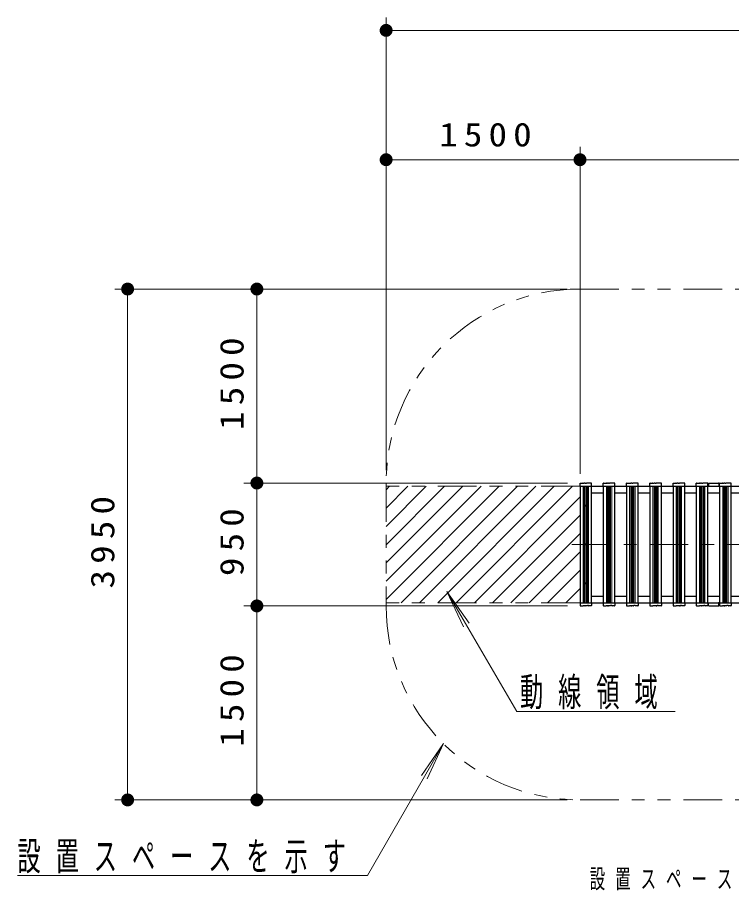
# Model space of a CAD drawing. Units: millimetres on the paper, with parts at other scales. Extents: x -385 to 0, y 0 to 267.
# Drawn here: x -112.4 to -57.1, y 80.3 to 147.9 of the extents above; entities that cross this region are included whole.
import ezdxf

# ---------------------------------------------------------------- set-up
doc = ezdxf.new("R2010")
doc.units = ezdxf.units.MM
doc.linetypes.add('USER2', pattern=[6, 3, -1, 1, -1])
doc.linetypes.add('USER3', pattern=[8, 3, -1, 1, -1, 1, -1])
doc.layers.add('LY_1', color=7, linetype='Continuous', lineweight=25)
doc.styles.add('ＭＳ ゴシック', font='')
doc.styles.get('ＭＳ ゴシック').set_extended_font_data('MS Gothic')

# ---------------------------------------------------------------- blocks, each defined once
blk = doc.blocks.new('filled_dot')
at = {"color": 0, "linetype": 'Continuous', "lineweight": -2, "const_width": 1.25}
blk.add_lwpolyline([(-0.625, 0, 1), (0.625, 0, 1)], format="xyb", close=True, dxfattribs=at)

msp = doc.modelspace()

# ---------------------------------------------------------------- linework, layer by layer
at = {"layer": 'LY_1', "lineweight": 13}
for p, q in [((-83.827, 112.856), (-83.827, 147.856)), ((-83.827, 146.856), (-22.327, 146.856)), ((-68.827, 112.576), (-68.827, 137.856)), ((-83.827, 136.856), (-68.827, 136.856)), ((-68.827, 136.856), (-37.327, 136.856)), ((-69.827, 126.856), (-104.827, 126.856)), ((-103.827, 87.356), (-103.827, 126.856)), ((-93.827, 111.856), (-93.827, 126.856)), ((-69.807, 111.856), (-94.827, 111.856)), ((-93.827, 102.356), (-93.827, 111.856)), ((-83.827, 102.849), (-75.07, 111.606)), ((-83.827, 104.263), (-76.485, 111.606)), ((-83.827, 105.677), (-77.899, 111.606)), ((-83.827, 107.092), (-79.313, 111.606)), ((-83.827, 108.506), (-80.727, 111.606)), ((-83.827, 109.92), (-82.142, 111.606)), ((-83.827, 111.334), (-83.556, 111.606)), ((-82.656, 102.606), (-73.656, 111.606)), ((-81.242, 102.606), (-72.242, 111.606)), ((-79.828, 102.606), (-70.828, 111.606)), ((-78.414, 102.606), (-69.414, 111.606)), ((-68.587, 102.606), (-68.587, 111.606)), ((-68.497, 102.606), (-68.497, 111.606)), ((-68.422, 102.606), (-68.422, 111.606)), ((-68.332, 102.606), (-68.332, 111.606)), ((-68.257, 102.606), (-68.257, 111.606)), ((-68.167, 102.606), (-68.167, 111.606)), ((-66.787, 102.606), (-66.787, 111.606)), ((-66.697, 102.606), (-66.697, 111.606)), ((-66.622, 102.606), (-66.622, 111.606)), ((-66.532, 102.606), (-66.532, 111.606)), ((-66.457, 102.606), (-66.457, 111.606)), ((-66.367, 102.606), (-66.367, 111.606)), ((-64.987, 102.606), (-64.987, 111.606)), ((-64.897, 102.606), (-64.897, 111.606)), ((-64.822, 102.606), (-64.822, 111.606)), ((-64.732, 102.606), (-64.732, 111.606)), ((-64.657, 102.606), (-64.657, 111.606)), ((-64.567, 102.606), (-64.567, 111.606)), ((-63.187, 102.606), (-63.187, 111.606)), ((-63.097, 102.606), (-63.097, 111.606)), ((-63.022, 102.606), (-63.022, 111.606)), ((-62.932, 102.606), (-62.932, 111.606)), ((-62.857, 102.606), (-62.857, 111.606)), ((-62.767, 102.606), (-62.767, 111.606)), ((-61.387, 102.606), (-61.387, 111.606)), ((-61.297, 102.606), (-61.297, 111.606)), ((-61.222, 102.606), (-61.222, 111.606)), ((-61.132, 102.606), (-61.132, 111.606)), ((-61.057, 102.606), (-61.057, 111.606)), ((-60.967, 102.606), (-60.967, 111.606)), ((-59.587, 102.606), (-59.587, 111.606)), ((-59.497, 102.606), (-59.497, 111.606)), ((-59.422, 102.606), (-59.422, 111.606)), ((-59.332, 102.606), (-59.332, 111.606)), ((-59.257, 102.606), (-59.257, 111.606)), ((-59.167, 102.606), (-59.167, 111.606)), ((-57.787, 102.606), (-57.787, 111.606)), ((-57.697, 102.606), (-57.697, 111.606)), ((-57.622, 102.606), (-57.622, 111.606)), ((-57.532, 102.606), (-57.532, 111.606)), ((-57.457, 102.606), (-57.457, 111.606)), ((-57.367, 102.606), (-57.367, 111.606)), ((-76.999, 102.606), (-68.827, 110.778)), ((-75.585, 102.606), (-68.827, 109.364)), ((-74.171, 102.606), (-68.827, 107.949)), ((-72.757, 102.606), (-68.827, 106.535)), ((-71.343, 102.606), (-68.827, 105.121)), ((-79.126, 103.459), (-77.842, 100.748)), ((-79.126, 103.459), (-77.39, 101.013)), ((-73.706, 94.205), (-79.126, 103.459)), ((-69.928, 102.606), (-68.827, 103.707)), ((-69.807, 102.356), (-94.827, 102.356)), ((-93.827, 87.356), (-93.827, 102.356)), ((-73.706, 94.205), (-61.47, 94.205)), ((-85.259, 81.522), (-79.376, 91.71)), ((-79.376, 91.71), (-81.097, 89.253)), ((-79.376, 91.71), (-80.644, 88.992)), ((-69.827, 87.356), (-104.827, 87.356)), ((-112.351, 81.522), (-85.259, 81.522))]:
    msp.add_line(p, q, dxfattribs=at)
at = {"layer": 'LY_1', "linetype": 'USER3', "lineweight": 13}
for p, q in [((-68.827, 126.856), (-37.327, 126.856)), ((-83.827, 111.856), (-83.827, 102.356)), ((-68.827, 111.606), (-83.827, 111.606)), ((-68.827, 102.606), (-83.827, 102.606)), ((-68.827, 87.356), (-37.327, 87.356))]:
    msp.add_line(p, q, dxfattribs=at)
at = {"layer": 'LY_1'}
for p, q in [((-68.827, 111.636), (-68.827, 111.836)), ((-68.827, 111.606), (-37.327, 111.606)), ((-68.827, 111.576), (-68.827, 102.636)), ((-68.807, 111.856), (-68.607, 111.856)), ((-68.587, 111.836), (-68.497, 111.836)), ((-68.442, 111.856), (-68.477, 111.856)), ((-68.422, 111.836), (-68.332, 111.836)), ((-68.277, 111.856), (-68.312, 111.856)), ((-68.167, 111.836), (-68.257, 111.836)), ((-67.947, 111.856), (-68.147, 111.856)), ((-67.927, 111.636), (-67.927, 111.836)), ((-67.927, 102.636), (-67.927, 111.576)), ((-67.027, 111.636), (-67.027, 111.836)), ((-67.027, 111.576), (-67.027, 102.636)), ((-67.007, 111.856), (-66.807, 111.856)), ((-66.787, 111.836), (-66.697, 111.836)), ((-66.642, 111.856), (-66.677, 111.856)), ((-66.622, 111.836), (-66.532, 111.836)), ((-66.477, 111.856), (-66.512, 111.856)), ((-66.367, 111.836), (-66.457, 111.836)), ((-66.147, 111.856), (-66.347, 111.856)), ((-66.127, 111.636), (-66.127, 111.836)), ((-66.127, 102.636), (-66.127, 111.576)), ((-65.227, 111.636), (-65.227, 111.836)), ((-65.227, 111.576), (-65.227, 102.636)), ((-65.207, 111.856), (-65.007, 111.856)), ((-64.987, 111.836), (-64.897, 111.836)), ((-64.842, 111.856), (-64.877, 111.856)), ((-64.822, 111.836), (-64.732, 111.836)), ((-64.677, 111.856), (-64.712, 111.856)), ((-64.567, 111.836), (-64.657, 111.836)), ((-64.347, 111.856), (-64.547, 111.856)), ((-64.327, 111.636), (-64.327, 111.836)), ((-64.327, 102.636), (-64.327, 111.576)), ((-63.427, 111.636), (-63.427, 111.836)), ((-63.427, 111.576), (-63.427, 102.636)), ((-63.407, 111.856), (-63.207, 111.856)), ((-63.187, 111.836), (-63.097, 111.836)), ((-63.042, 111.856), (-63.077, 111.856)), ((-63.022, 111.836), (-62.932, 111.836)), ((-62.877, 111.856), (-62.912, 111.856)), ((-62.767, 111.836), (-62.857, 111.836)), ((-62.547, 111.856), (-62.747, 111.856)), ((-62.527, 111.636), (-62.527, 111.836)), ((-62.527, 102.636), (-62.527, 111.576)), ((-61.627, 111.636), (-61.627, 111.836)), ((-61.627, 111.576), (-61.627, 102.636)), ((-61.607, 111.856), (-61.407, 111.856)), ((-61.387, 111.836), (-61.297, 111.836)), ((-61.242, 111.856), (-61.277, 111.856)), ((-61.222, 111.836), (-61.132, 111.836)), ((-61.077, 111.856), (-61.112, 111.856)), ((-60.967, 111.836), (-61.057, 111.836)), ((-60.747, 111.856), (-60.947, 111.856)), ((-60.727, 111.636), (-60.727, 111.836)), ((-60.727, 102.636), (-60.727, 111.576)), ((-59.827, 111.636), (-59.827, 111.836)), ((-59.827, 111.576), (-59.827, 102.636)), ((-59.807, 111.856), (-59.607, 111.856)), ((-59.587, 111.836), (-59.497, 111.836)), ((-59.442, 111.856), (-59.477, 111.856)), ((-59.422, 111.836), (-59.332, 111.836)), ((-59.277, 111.856), (-59.312, 111.856)), ((-59.167, 111.836), (-59.257, 111.836)), ((-58.947, 111.856), (-59.147, 111.856)), ((-58.927, 111.636), (-58.927, 111.836)), ((-58.927, 102.636), (-58.927, 111.576)), ((-58.877, 111.826), (-58.877, 111.636)), ((-58.847, 111.856), (-58.107, 111.856)), ((-58.077, 111.826), (-58.077, 111.636)), ((-58.027, 111.636), (-58.027, 111.836)), ((-58.027, 111.576), (-58.027, 102.636)), ((-58.007, 111.856), (-57.807, 111.856)), ((-57.787, 111.836), (-57.697, 111.836)), ((-57.642, 111.856), (-57.677, 111.856)), ((-57.622, 111.836), (-57.532, 111.836)), ((-57.477, 111.856), (-57.512, 111.856)), ((-57.367, 111.836), (-57.457, 111.836)), ((-57.147, 111.856), (-57.347, 111.856)), ((-57.127, 111.636), (-57.127, 111.836)), ((-57.127, 102.636), (-57.127, 111.576)), ((-67.927, 111.106), (-67.027, 111.106)), ((-66.127, 111.106), (-65.227, 111.106)), ((-64.327, 111.106), (-63.427, 111.106)), ((-62.527, 111.106), (-61.627, 111.106)), ((-60.727, 111.106), (-59.827, 111.106)), ((-58.927, 111.106), (-58.027, 111.106)), ((-57.127, 111.106), (-56.227, 111.106)), ((-67.927, 103.106), (-67.027, 103.106)), ((-66.127, 103.106), (-65.227, 103.106)), ((-64.327, 103.106), (-63.427, 103.106)), ((-62.527, 103.106), (-61.627, 103.106)), ((-60.727, 103.106), (-59.827, 103.106)), ((-58.927, 103.106), (-58.027, 103.106)), ((-57.127, 103.106), (-56.227, 103.106)), ((-68.827, 102.606), (-37.327, 102.606)), ((-68.827, 102.576), (-68.827, 102.376)), ((-68.807, 102.356), (-68.607, 102.356)), ((-68.587, 102.376), (-68.497, 102.376)), ((-68.442, 102.356), (-68.477, 102.356)), ((-68.422, 102.376), (-68.332, 102.376)), ((-68.277, 102.356), (-68.312, 102.356)), ((-68.167, 102.376), (-68.257, 102.376)), ((-67.947, 102.356), (-68.147, 102.356)), ((-67.927, 102.576), (-67.927, 102.376)), ((-67.027, 102.576), (-67.027, 102.376)), ((-67.007, 102.356), (-66.807, 102.356)), ((-66.787, 102.376), (-66.697, 102.376)), ((-66.642, 102.356), (-66.677, 102.356)), ((-66.622, 102.376), (-66.532, 102.376)), ((-66.477, 102.356), (-66.512, 102.356)), ((-66.367, 102.376), (-66.457, 102.376)), ((-66.147, 102.356), (-66.347, 102.356)), ((-66.127, 102.576), (-66.127, 102.376)), ((-65.227, 102.576), (-65.227, 102.376)), ((-65.207, 102.356), (-65.007, 102.356)), ((-64.987, 102.376), (-64.897, 102.376)), ((-64.842, 102.356), (-64.877, 102.356)), ((-64.822, 102.376), (-64.732, 102.376)), ((-64.677, 102.356), (-64.712, 102.356)), ((-64.567, 102.376), (-64.657, 102.376)), ((-64.347, 102.356), (-64.547, 102.356)), ((-64.327, 102.576), (-64.327, 102.376)), ((-63.427, 102.576), (-63.427, 102.376)), ((-63.407, 102.356), (-63.207, 102.356)), ((-63.187, 102.376), (-63.097, 102.376)), ((-63.042, 102.356), (-63.077, 102.356)), ((-63.022, 102.376), (-62.932, 102.376)), ((-62.877, 102.356), (-62.912, 102.356)), ((-62.767, 102.376), (-62.857, 102.376)), ((-62.547, 102.356), (-62.747, 102.356)), ((-62.527, 102.576), (-62.527, 102.376)), ((-61.627, 102.576), (-61.627, 102.376)), ((-61.607, 102.356), (-61.407, 102.356)), ((-61.387, 102.376), (-61.297, 102.376)), ((-61.242, 102.356), (-61.277, 102.356)), ((-61.222, 102.376), (-61.132, 102.376)), ((-61.077, 102.356), (-61.112, 102.356)), ((-60.967, 102.376), (-61.057, 102.376)), ((-60.747, 102.356), (-60.947, 102.356)), ((-60.727, 102.576), (-60.727, 102.376)), ((-59.827, 102.576), (-59.827, 102.376)), ((-59.807, 102.356), (-59.607, 102.356)), ((-59.587, 102.376), (-59.497, 102.376)), ((-59.442, 102.356), (-59.477, 102.356)), ((-59.422, 102.376), (-59.332, 102.376)), ((-59.277, 102.356), (-59.312, 102.356)), ((-59.167, 102.376), (-59.257, 102.376)), ((-58.947, 102.356), (-59.147, 102.356)), ((-58.927, 102.576), (-58.927, 102.376)), ((-58.877, 102.386), (-58.877, 102.576)), ((-58.847, 102.356), (-58.107, 102.356)), ((-58.077, 102.386), (-58.077, 102.576)), ((-58.027, 102.576), (-58.027, 102.376)), ((-58.007, 102.356), (-57.807, 102.356)), ((-57.787, 102.376), (-57.697, 102.376)), ((-57.642, 102.356), (-57.677, 102.356)), ((-57.622, 102.376), (-57.532, 102.376)), ((-57.477, 102.356), (-57.512, 102.356)), ((-57.367, 102.376), (-57.457, 102.376)), ((-57.147, 102.356), (-57.347, 102.356)), ((-57.127, 102.576), (-57.127, 102.376))]:
    msp.add_line(p, q, dxfattribs=at)
at = {"layer": 'LY_1', "linetype": 'USER2', "lineweight": 13}
msp.add_line((-69.448, 107.106), (-36.777, 107.106), dxfattribs=at)
at = {"layer": 'LY_1'}
for centre, radius in [((-68.377, 110.106), 0.09), ((-68.377, 110.106), 0.045), ((-68.377, 107.106), 0.09), ((-68.377, 107.106), 0.045), ((-68.377, 104.106), 0.09), ((-68.377, 104.106), 0.045)]:
    msp.add_circle(centre, radius, dxfattribs=at)
at = {"layer": 'LY_1', "linetype": 'USER3', "lineweight": 13}
for centre, start, end in [((-68.827, 111.856), 90, 180), ((-68.827, 102.356), 180, 270)]:
    msp.add_arc(centre, 15, start, end, dxfattribs=at)
at = {"layer": 'LY_1'}
for centre, radius, start, end in [((-68.807, 111.836), 0.02, 90, 180), ((-68.797, 111.636), 0.03, 180, 270), ((-68.797, 111.576), 0.03, 90, 180), ((-68.607, 111.836), 0.02, 360, 90), ((-68.477, 111.836), 0.02, 90, 180), ((-68.442, 111.836), 0.02, 360, 90), ((-68.312, 111.836), 0.02, 90, 180), ((-68.277, 111.836), 0.02, 0, 90), ((-68.147, 111.836), 0.02, 90, 180), ((-67.957, 111.636), 0.03, 270, 0), ((-67.957, 111.576), 0.03, 0, 90), ((-67.947, 111.836), 0.02, 0, 90), ((-67.007, 111.836), 0.02, 90, 180), ((-66.997, 111.636), 0.03, 180, 270), ((-66.997, 111.576), 0.03, 90, 180), ((-66.807, 111.836), 0.02, 360, 90), ((-66.677, 111.836), 0.02, 90, 180), ((-66.642, 111.836), 0.02, 360, 90), ((-66.512, 111.836), 0.02, 90, 180), ((-66.477, 111.836), 0.02, 0, 90), ((-66.347, 111.836), 0.02, 90, 180), ((-66.157, 111.636), 0.03, 270, 0), ((-66.157, 111.576), 0.03, 0, 90), ((-66.147, 111.836), 0.02, 0, 90), ((-65.207, 111.836), 0.02, 90, 180), ((-65.197, 111.636), 0.03, 180, 270), ((-65.197, 111.576), 0.03, 90, 180), ((-65.007, 111.836), 0.02, 360, 90), ((-64.877, 111.836), 0.02, 90, 180), ((-64.842, 111.836), 0.02, 360, 90), ((-64.712, 111.836), 0.02, 90, 180), ((-64.677, 111.836), 0.02, 0, 90), ((-64.547, 111.836), 0.02, 90, 180), ((-64.357, 111.636), 0.03, 270, 0), ((-64.357, 111.576), 0.03, 0, 90), ((-64.347, 111.836), 0.02, 0, 90), ((-63.407, 111.836), 0.02, 90, 180), ((-63.397, 111.636), 0.03, 180, 270), ((-63.397, 111.576), 0.03, 90, 180), ((-63.207, 111.836), 0.02, 360, 90), ((-63.077, 111.836), 0.02, 90, 180), ((-63.042, 111.836), 0.02, 360, 90), ((-62.912, 111.836), 0.02, 90, 180), ((-62.877, 111.836), 0.02, 0, 90), ((-62.747, 111.836), 0.02, 90, 180), ((-62.557, 111.636), 0.03, 270, 0), ((-62.557, 111.576), 0.03, 0, 90), ((-62.547, 111.836), 0.02, 0, 90), ((-61.607, 111.836), 0.02, 90, 180), ((-61.597, 111.636), 0.03, 180, 270), ((-61.597, 111.576), 0.03, 90, 180), ((-61.407, 111.836), 0.02, 360, 90), ((-61.277, 111.836), 0.02, 90, 180), ((-61.242, 111.836), 0.02, 360, 90), ((-61.112, 111.836), 0.02, 90, 180), ((-61.077, 111.836), 0.02, 0, 90), ((-60.947, 111.836), 0.02, 90, 180), ((-60.757, 111.636), 0.03, 270, 0), ((-60.757, 111.576), 0.03, 0, 90), ((-60.747, 111.836), 0.02, 0, 90), ((-59.807, 111.836), 0.02, 90, 180), ((-59.797, 111.636), 0.03, 180, 270), ((-59.797, 111.576), 0.03, 90, 180), ((-59.607, 111.836), 0.02, 360, 90), ((-59.477, 111.836), 0.02, 90, 180), ((-59.442, 111.836), 0.02, 360, 90), ((-59.312, 111.836), 0.02, 90, 180), ((-59.277, 111.836), 0.02, 0, 90), ((-59.147, 111.836), 0.02, 90, 180), ((-58.957, 111.636), 0.03, 270, 0), ((-58.957, 111.576), 0.03, 0, 90), ((-58.947, 111.836), 0.02, 0, 90), ((-58.847, 111.826), 0.03, 90, 180), ((-58.847, 111.636), 0.03, 180, 270), ((-58.107, 111.826), 0.03, 0, 90), ((-58.107, 111.636), 0.03, 270, 0), ((-58.007, 111.836), 0.02, 90, 180), ((-57.997, 111.636), 0.03, 180, 270), ((-57.997, 111.576), 0.03, 90, 180), ((-57.807, 111.836), 0.02, 360, 90), ((-57.677, 111.836), 0.02, 90, 180), ((-57.642, 111.836), 0.02, 360, 90), ((-57.512, 111.836), 0.02, 90, 180), ((-57.477, 111.836), 0.02, 0, 90), ((-57.347, 111.836), 0.02, 90, 180), ((-57.157, 111.636), 0.03, 270, 0), ((-57.157, 111.576), 0.03, 0, 90), ((-57.147, 111.836), 0.02, 0, 90), ((-68.797, 102.636), 0.03, 180, 270), ((-67.957, 102.636), 0.03, 270, 0), ((-66.997, 102.636), 0.03, 180, 270), ((-66.157, 102.636), 0.03, 270, 0), ((-65.197, 102.636), 0.03, 180, 270), ((-64.357, 102.636), 0.03, 270, 0), ((-63.397, 102.636), 0.03, 180, 270), ((-62.557, 102.636), 0.03, 270, 0), ((-61.597, 102.636), 0.03, 180, 270), ((-60.757, 102.636), 0.03, 270, 0), ((-59.797, 102.636), 0.03, 180, 270), ((-58.957, 102.636), 0.03, 270, 0), ((-57.997, 102.636), 0.03, 180, 270), ((-57.157, 102.636), 0.03, 270, 0), ((-68.797, 102.576), 0.03, 90, 180), ((-68.807, 102.376), 0.02, 180, 270), ((-68.607, 102.376), 0.02, 270, 0), ((-68.477, 102.376), 0.02, 180, 270), ((-68.442, 102.376), 0.02, 270, 0), ((-68.312, 102.376), 0.02, 180, 270), ((-68.277, 102.376), 0.02, 270, 0), ((-68.147, 102.376), 0.02, 180, 270), ((-67.957, 102.576), 0.03, 0, 90), ((-67.947, 102.376), 0.02, 270, 0), ((-66.997, 102.576), 0.03, 90, 180), ((-67.007, 102.376), 0.02, 180, 270), ((-66.807, 102.376), 0.02, 270, 0), ((-66.677, 102.376), 0.02, 180, 270), ((-66.642, 102.376), 0.02, 270, 0), ((-66.512, 102.376), 0.02, 180, 270), ((-66.477, 102.376), 0.02, 270, 0), ((-66.347, 102.376), 0.02, 180, 270), ((-66.157, 102.576), 0.03, 0, 90), ((-66.147, 102.376), 0.02, 270, 0), ((-65.197, 102.576), 0.03, 90, 180), ((-65.207, 102.376), 0.02, 180, 270), ((-65.007, 102.376), 0.02, 270, 0), ((-64.877, 102.376), 0.02, 180, 270), ((-64.842, 102.376), 0.02, 270, 0), ((-64.712, 102.376), 0.02, 180, 270), ((-64.677, 102.376), 0.02, 270, 0), ((-64.547, 102.376), 0.02, 180, 270), ((-64.357, 102.576), 0.03, 0, 90), ((-64.347, 102.376), 0.02, 270, 0), ((-63.397, 102.576), 0.03, 90, 180), ((-63.407, 102.376), 0.02, 180, 270), ((-63.207, 102.376), 0.02, 270, 0), ((-63.077, 102.376), 0.02, 180, 270), ((-63.042, 102.376), 0.02, 270, 0), ((-62.912, 102.376), 0.02, 180, 270), ((-62.877, 102.376), 0.02, 270, 0), ((-62.747, 102.376), 0.02, 180, 270), ((-62.557, 102.576), 0.03, 0, 90), ((-62.547, 102.376), 0.02, 270, 0), ((-61.597, 102.576), 0.03, 90, 180), ((-61.607, 102.376), 0.02, 180, 270), ((-61.407, 102.376), 0.02, 270, 0), ((-61.277, 102.376), 0.02, 180, 270), ((-61.242, 102.376), 0.02, 270, 0), ((-61.112, 102.376), 0.02, 180, 270), ((-61.077, 102.376), 0.02, 270, 0), ((-60.947, 102.376), 0.02, 180, 270), ((-60.757, 102.576), 0.03, 0, 90), ((-60.747, 102.376), 0.02, 270, 0), ((-59.797, 102.576), 0.03, 90, 180), ((-59.807, 102.376), 0.02, 180, 270), ((-59.607, 102.376), 0.02, 270, 0), ((-59.477, 102.376), 0.02, 180, 270), ((-59.442, 102.376), 0.02, 270, 0), ((-59.312, 102.376), 0.02, 180, 270), ((-59.277, 102.376), 0.02, 270, 0), ((-59.147, 102.376), 0.02, 180, 270), ((-58.957, 102.576), 0.03, 0, 90), ((-58.947, 102.376), 0.02, 270, 0), ((-58.847, 102.576), 0.03, 90, 180), ((-58.847, 102.386), 0.03, 180, 270), ((-58.107, 102.576), 0.03, 0, 90), ((-58.107, 102.386), 0.03, 270, 0), ((-57.997, 102.576), 0.03, 90, 180), ((-58.007, 102.376), 0.02, 180, 270), ((-57.807, 102.376), 0.02, 270, 0), ((-57.677, 102.376), 0.02, 180, 270), ((-57.642, 102.376), 0.02, 270, 0), ((-57.512, 102.376), 0.02, 180, 270), ((-57.477, 102.376), 0.02, 270, 0), ((-57.347, 102.376), 0.02, 180, 270), ((-57.157, 102.576), 0.03, 0, 90), ((-57.147, 102.376), 0.02, 270, 0)]:
    msp.add_arc(centre, radius, start, end, dxfattribs=at)

# ---------------------------------------------------------------- block references
at = {"layer": 'LY_1', "lineweight": 13, "xscale": 0.4, "yscale": 0.4}
for p in [(-83.827, 146.856), (-83.827, 136.856), (-68.827, 136.856)]:
    msp.add_blockref('filled_dot', p, dxfattribs=at)
for p, rotation in [((-68.827, 136.856), 180), ((-103.827, 126.856), 270), ((-93.827, 126.856), 270), ((-93.827, 111.856), 90), ((-93.827, 111.856), 270), ((-93.827, 102.356), 90), ((-93.827, 102.356), 270), ((-103.827, 87.356), 90), ((-93.827, 87.356), 90)]:
    msp.add_blockref('filled_dot', p, dxfattribs=dict(at, rotation=rotation))

# ---------------------------------------------------------------- texts
at = {"layer": 'LY_1', "style": 'ＭＳ ゴシック'}
for s, insert, char_height, attachment_point in [('\\T1.33;\\W1.15;1500', (-75.906, 137.856), 1.833, 8), ('\\T1.64;\\W0.6;動線領域', (-73.47, 94.355), 2.199, 7), ('\\T1.64;\\W0.6;設置スペースを示す', (-112.351, 81.672), 2.199, 7), ('\\T1.64;\\W0.6;設置スペースは、参考とします。', (-68.077, 81.168), 1.466, 4)]:
    msp.add_mtext(s, dxfattribs=dict(at, insert=insert, char_height=char_height, attachment_point=attachment_point))
at = {"layer": 'LY_1', "char_height": 1.833, "attachment_point": 8, "rotation": 90, "style": 'ＭＳ ゴシック'}
for s, insert in [('\\T1.33;\\W1.15;1500', (-94.827, 119.777)), ('\\T1.33;\\W1.15;3950', (-104.827, 107.515)), ('\\T1.33;\\W1.15;950', (-94.827, 107.521)), ('\\T1.33;\\W1.15;1500', (-94.827, 95.277))]:
    msp.add_mtext(s, dxfattribs=dict(at, insert=insert))

doc.saveas('drawing.dxf')
